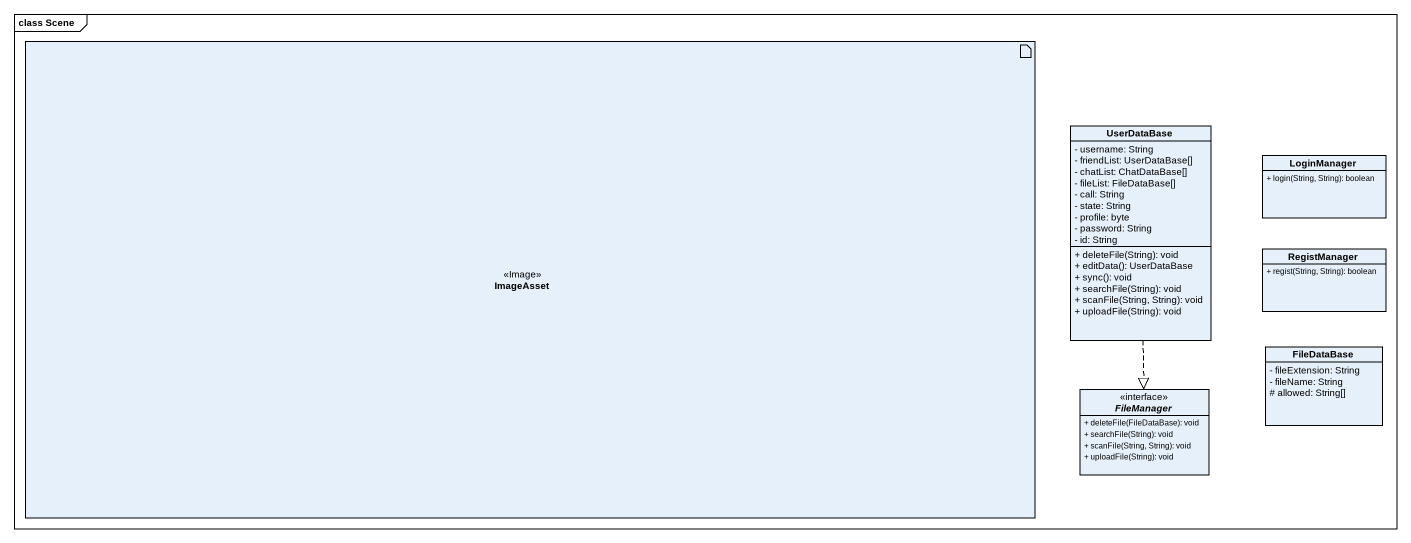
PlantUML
@startuml
mainframe class Scene
allowmixing
hide circle
hide empty members
skinparam classAttributeIconSize 0
artifact ImageAsset <<Image>>
class UserDataBase {
  - username: String
  - friendList: UserDataBase[]
  - chatList: ChatDataBase[]
  - fileList: FileDataBase[]
  - call: String
  - state: String
  - profile: byte
  - password: String
  - id: String
  + deleteFile(String): void
  + editData(): UserDataBase
  + sync(): void
  + searchFile(String): void
  + scanFile(String, String): void
  + uploadFile(String): void
}
class LoginManager {
  + login(String, String): boolean
}
class RegistManager {
  + regist(String, String): boolean
}
class FileDataBase {
  - fileExtension: String
  - fileName: String
  # allowed: String[]
}
interface FileManager {
  + deleteFile(FileDataBase): void
  + searchFile(String): void
  + scanFile(String, String): void
  + uploadFile(String): void
}
UserDataBase ..|> FileManager
@enduml
